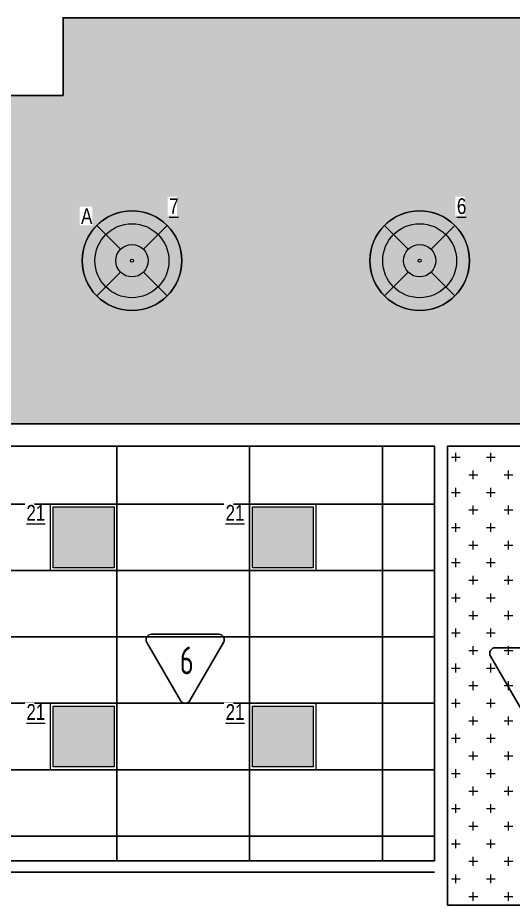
# Model space of a CAD drawing. Header units: millimetres. Extents: x -547274 to 397870, y -45599 to 141350.
# Drawn here: x -51371 to -46893, y 66846 to 74866 of the extents above; entities that cross this region are included whole.
import ezdxf

# ---------------------------------------------------------------- set-up
doc = ezdxf.new("R2010")
doc.units = ezdxf.units.MM
for name, color, linetype, lineweight in [('_ЭОМ_ОБЩ_Освещение_текст тип светильника', 172, 'Continuous', 50), ('_ЭОМ_светильник А', 1, 'Continuous', 35), ('_ЭОМ_светильник Р', 4, 'Continuous', 35), ('АР_Потолки_Штриховка', 252, 'Continuous', 0)]:
    doc.layers.add(name, color=color, linetype=linetype, lineweight=lineweight)
doc.layers.add('X-ref Light', color=250, linetype='Continuous')
doc.layers.add('Штриховка в сечении', color=7, linetype='Continuous')
doc.layers.add('АР_Потолок_Покраска', color=7, linetype='Continuous', lineweight=5, true_color=0x007399)
doc.layers.get('X-ref Light').off()
doc.styles.add('ISOCPEUR', font='isocpeur.ttf', dxfattribs={"height": 800})
doc.styles.add('ГОСТ', font='cad.shx', dxfattribs={"width": 0.8})

# ---------------------------------------------------------------- blocks, each defined once
blk = doc.blocks.new('A$C4757d704')
at = {"true_color": 0xf8f6b0, "transparency": 33554687}
h = blk.add_hatch(color=51, dxfattribs=at)
h.dxf.hatch_style = 1
h.paths.add_polyline_path([(213.9, 686.5), (131.9, 768.5, 0.198841), (0.2, 450.3, 0.198983), (132.1, 132.1), (213.9, 213.9, -0.198912), (116, 450.2, -0.198912)])
edge = h.paths.add_edge_path()
edge.add_arc((450.2, 450.2), 334.2, 135, 180)
edge.add_arc((450.2, 450.2), 334.2, 180, 225)
edge.add_line((213.9, 213.9), (346.9, 346.9))
edge.add_ellipse((450.2, 450.2), major_axis=(-146, 0), ratio=1, start_angle=315, end_angle=405, ccw=False)
edge.add_line((346.9, 553.4), (213.9, 686.5))
edge = h.paths.add_edge_path()
edge.add_line((213.9, 686.5), (346.9, 553.4))
edge.add_ellipse((450.2, 450.2), major_axis=(-146, 0), ratio=1, start_angle=225, end_angle=315, ccw=False)
edge.add_line((553.4, 553.4), (686.5, 686.5))
edge.add_arc((450.2, 450.2), 334.2, 45, 135)
h.paths.add_polyline_path([(131.9, 768.5), (213.9, 686.5, -0.414214), (686.5, 686.5), (768.5, 768.5, 0.414374)])
h.paths.add_polyline_path([(768.5, 768.5), (686.5, 686.5, -0.198912), (784.4, 450.2, -0.198912), (686.5, 213.9), (768.3, 132.1, 0.198983), (900.2, 450.3, 0.198841)])
edge = h.paths.add_edge_path()
edge.add_line((686.5, 686.5), (553.4, 553.4))
edge.add_ellipse((450.2, 450.2), major_axis=(-146, 0), ratio=1, start_angle=495, end_angle=585, ccw=False)
edge.add_line((553.4, 346.9), (686.5, 213.9))
edge.add_arc((450.2, 450.2), 334.2, 315, 360)
edge.add_arc((450.2, 450.2), 334.2, 0, 45)
edge = h.paths.add_edge_path()
edge.add_ellipse((450.2, 450.2), major_axis=(-146, 0), ratio=1, start_angle=405, end_angle=495, ccw=False)
edge.add_line((346.9, 346.9), (213.9, 213.9))
edge.add_arc((450.2, 450.2), 334.2, 225, 315)
edge.add_line((686.5, 213.9), (553.4, 346.9))
h.paths.add_polyline_path([(768.3, 132.1), (686.5, 213.9, -0.414214), (213.9, 213.9), (132.1, 132.1, 0.414054)])
edge = h.paths.add_edge_path()
edge.add_ellipse((450.2, 450.2), major_axis=(-146, 0), ratio=1, start_angle=495, end_angle=585)
edge.add_ellipse((450.2, 450.2), major_axis=(-146, 0), ratio=1, start_angle=225, end_angle=315)
edge.add_ellipse((450.2, 450.2), major_axis=(-146, 0), ratio=1, start_angle=315, end_angle=405)
edge.add_ellipse((450.2, 450.2), major_axis=(-146, 0), ratio=1, start_angle=405, end_angle=495)
edge = h.paths.add_edge_path(flags=0)
edge.add_ellipse((450.2, 450.2), major_axis=(-14.6, 0), ratio=1, start_angle=0, end_angle=360)
edge = h.paths.add_edge_path(flags=16)
edge.add_ellipse((450.2, 450.2), major_axis=(-14.6, 0), ratio=1, start_angle=0, end_angle=360)
at = {"layer": 'АР_Потолки_Штриховка', "color": 18, "ltscale": 100, "true_color": 0x000000}
for points in [[(131.9, 768.5), (346.9, 553.4)], [(768.5, 768.5), (553.4, 553.4)], [(346.9, 346.9), (131.9, 131.9)], [(553.4, 346.9), (768.5, 131.9)]]:
    blk.add_lwpolyline(points, dxfattribs=at)
for centre, radius in [((450.2, 450.3), 450), ((450.2, 450.2), 334.2)]:
    blk.add_circle(centre, radius, dxfattribs=at)
for major_axis in [(-146, 0), (-146, 0), (-14.6, 0)]:
    blk.add_ellipse((450.2, 450.2), major_axis=major_axis, ratio=1, start_param=3.926991, end_param=10.210176, dxfattribs=at)
blk = doc.blocks.new('светильник школа коридор')
at = {"color": 0, "linetype": 'ByBlock', "lineweight": -2}
for points in [[(-318.3, 318.3), (-103.2, 103.2)], [(318.3, 318.3), (103.2, 103.2)], [(-103.2, -103.2), (-318.3, -318.3)], [(103.2, -103.2), (318.3, -318.3)]]:
    blk.add_lwpolyline(points, dxfattribs=at)
blk.add_circle((0, 0), 334.2, dxfattribs=at)
for major_axis in [(-450.2, 0), (-146, 0), (-146, 0), (-14.6, 0)]:
    blk.add_ellipse((0, 0), major_axis=major_axis, ratio=1, start_param=3.926991, end_param=10.210176, dxfattribs=at)
blk = doc.blocks.new('RVE-SLIM-PRIME-595')
at = {"layer": 'Штриховка в сечении', "lineweight": 9, "ltscale": 1000, "true_color": 0xf8f6b0, "transparency": 33554636}
h = blk.add_hatch(color=51, dxfattribs=at)
h.dxf.hatch_style = 1
h.paths.add_polyline_path([(275, 275), (-275, 275), (-275, -275), (275, -275)])
at = {"color": 0, "linetype": 'ByBlock', "lineweight": -2, "ltscale": 40}
for points in [[(300, -300), (-300, -300), (-300, 300), (300, 300)], [(275, -275), (-275, -275), (-275, 275), (275, 275)]]:
    blk.add_lwpolyline(points, close=True, dxfattribs=at)

msp = doc.modelspace()

# ---------------------------------------------------------------- hatches: boundary and pattern name
at = {"layer": 'АР_Потолки_Штриховка', "ltscale": 100, "true_color": 0xf8f6b0}
h = msp.add_hatch(color=51, dxfattribs=at)
h.dxf.hatch_style = 1
h.paths.add_polyline_path([(-51050.7, 69895.7), (-50500.7, 69895.7), (-50500.7, 70445.7), (-51050.7, 70445.7)])
h = msp.add_hatch(color=51, dxfattribs=at)
h.dxf.hatch_style = 1
h.paths.add_polyline_path([(-49250.7, 69895.7), (-48700.7, 69895.7), (-48700.7, 70445.7), (-49250.7, 70445.7)])
h = msp.add_hatch(color=51, dxfattribs=at)
h.dxf.hatch_style = 1
h.paths.add_polyline_path([(-51050.7, 68095.7), (-50500.7, 68095.7), (-50500.7, 68645.7), (-51050.7, 68645.7)])
h = msp.add_hatch(color=51, dxfattribs=at)
h.dxf.hatch_style = 1
h.paths.add_polyline_path([(-49250.7, 68095.7), (-48700.7, 68095.7), (-48700.7, 68645.7), (-49250.7, 68645.7)])
at = {"layer": 'АР_Потолок_Покраска'}
h = msp.add_hatch(dxfattribs=at)
h.set_pattern_fill('CROSS', color=256, scale=25)
h.paths.add_polyline_path([(-55745.7, 74164.5), (-50960.7, 74164.5), (-50960.7, 74865.7), (-34180.7, 74865.7), (-34179, 74164.5), (-29329, 74164.5), (-29330.7, 71195.7), (-55745.7, 71195.7)])
h = msp.add_hatch(dxfattribs=at)
h.set_pattern_fill('CROSS', color=256, scale=25)
h.set_pattern_definition([(0, (-298436.24, 56765.23), (158.75, 158.75), [79.375, -238.125]), (90, (-298396.55, 56725.54), (-158.75, 158.75), [79.375, -238.125])])
h.paths.add_polyline_path([(-47485.7, 70993.8), (-37247.3, 70995.7), (-37247.4, 66845.7), (-47485.7, 66845.7)])

# ---------------------------------------------------------------- linework, layer by layer
for points in [[(-55745.7, 74164.5), (-50960.7, 74164.5), (-50960.7, 74865.7), (-34180.7, 74865.7), (-34179, 74164.5), (-29329, 74164.5), (-29330.7, 71195.7), (-55745.7, 71195.7)], [(-55745.7, 70995.7), (-47605.7, 70995.7), (-47605.7, 67245.7), (-55745.7, 67245.7)], [(-47485.7, 70993.8), (-37247.3, 70995.7), (-37247.4, 66845.7), (-47485.7, 66845.7)]]:
    msp.add_lwpolyline(points, close=True)
for points in [[(-55745.7, 70995.7), (-47605.7, 70995.7)], [(-50475.7, 67245.7), (-50475.7, 70995.7)], [(-49275.7, 67245.7), (-49275.7, 70995.7)], [(-48075.7, 67245.7), (-48075.7, 70995.7)], [(-55745.7, 70470.7), (-47605.7, 70470.7)], [(-55745.7, 69870.7), (-47605.7, 69870.7)], [(-55745.7, 69270.7), (-47605.7, 69270.7)], [(-55745.7, 68670.7), (-47605.7, 68670.7)], [(-55745.7, 68070.7), (-47605.7, 68070.7)], [(-55745.7, 67470.7), (-47605.7, 67470.7)], [(-55745.7, 67145.7), (-47605.7, 67145.7)]]:
    msp.add_lwpolyline(points)
for points in [[(-50160.7, 69294.8), (-49554.5, 69294.8, -0.577349), (-49511.2, 69219.8), (-49814.3, 68694.8, -0.577354), (-49900.9, 68694.8), (-50204, 69219.8, -0.577349), (-50160.7, 69294.8, -0.000002)], [(-47054.7, 69172.3), (-46448.5, 69172.3, -0.577349), (-46405.2, 69097.3), (-46708.3, 68572.3, -0.577354), (-46794.9, 68572.3), (-47098, 69097.3, -0.577349), (-47054.7, 69172.3, -0.000002)]]:
    msp.add_lwpolyline(points, format="xyb")
at = {"layer": 'АР_Потолки_Штриховка', "color": 18, "ltscale": 100, "true_color": 0x000000}
for points in [[(-50475.7, 69870.7), (-51075.7, 69870.7), (-51075.7, 70470.7), (-50475.7, 70470.7)], [(-50500.7, 69895.7), (-51050.7, 69895.7), (-51050.7, 70445.7), (-50500.7, 70445.7)], [(-48675.7, 69870.7), (-49275.7, 69870.7), (-49275.7, 70470.7), (-48675.7, 70470.7)], [(-48700.7, 69895.7), (-49250.7, 69895.7), (-49250.7, 70445.7), (-48700.7, 70445.7)], [(-50475.7, 68070.7), (-51075.7, 68070.7), (-51075.7, 68670.7), (-50475.7, 68670.7)], [(-48675.7, 68070.7), (-49275.7, 68070.7), (-49275.7, 68670.7), (-48675.7, 68670.7)], [(-50500.7, 68095.7), (-51050.7, 68095.7), (-51050.7, 68645.7), (-50500.7, 68645.7)], [(-48700.7, 68095.7), (-49250.7, 68095.7), (-49250.7, 68645.7), (-48700.7, 68645.7)]]:
    msp.add_lwpolyline(points, close=True, dxfattribs=at)
at = {"layer": 'АР_Потолки_Штриховка', "color": 18, "lineweight": 18, "ltscale": 100, "true_color": 0x000000}
for points in [[(-50475.7, 69870.7), (-51075.7, 69870.7), (-51075.7, 70470.7), (-50475.7, 70470.7)], [(-50500.7, 69895.7), (-51050.7, 69895.7), (-51050.7, 70445.7), (-50500.7, 70445.7)], [(-48675.7, 69870.7), (-49275.7, 69870.7), (-49275.7, 70470.7), (-48675.7, 70470.7)], [(-48700.7, 69895.7), (-49250.7, 69895.7), (-49250.7, 70445.7), (-48700.7, 70445.7)], [(-50475.7, 68070.7), (-51075.7, 68070.7), (-51075.7, 68670.7), (-50475.7, 68670.7)], [(-48675.7, 68070.7), (-49275.7, 68070.7), (-49275.7, 68670.7), (-48675.7, 68670.7)], [(-50500.7, 68095.7), (-51050.7, 68095.7), (-51050.7, 68645.7), (-50500.7, 68645.7)], [(-48700.7, 68095.7), (-49250.7, 68095.7), (-49250.7, 68645.7), (-48700.7, 68645.7)]]:
    msp.add_lwpolyline(points, close=True, dxfattribs=at)

# ---------------------------------------------------------------- block references
at = {"layer": '_ЭОМ_светильник Р', "color": 18, "lineweight": 18, "ltscale": 100, "true_color": 0x000000}
for name, p in [('светильник школа коридор', (-47738.7, 72670.1)), ('RVE-SLIM-PRIME-595', (-50775.7, 70170.7)), ('RVE-SLIM-PRIME-595', (-48975.7, 70170.7)), ('RVE-SLIM-PRIME-595', (-50775.7, 68370.7)), ('RVE-SLIM-PRIME-595', (-48975.7, 68370.7))]:
    msp.add_blockref(name, p, dxfattribs=at)
at = {"layer": 'X-ref Light', "linetype": 'ByBlock', "ltscale": 40}
for p in [(-50788.9, 72219.9), (-48188.9, 72219.9)]:
    msp.add_blockref('A$C4757d704', p, dxfattribs=at)
at = {"layer": 'X-ref Light', "color": 18, "linetype": 'ByBlock', "lineweight": 18, "ltscale": 40, "true_color": 0x000000}
for p in [(-50788.9, 72219.9), (-48188.9, 72219.9)]:
    msp.add_blockref('A$C4757d704', p, dxfattribs=at)

# ---------------------------------------------------------------- texts
at = {"insert": (-49907, 69182.8), "char_height": 250, "width": 294.334, "attachment_point": 1, "style": 'ISOCPEUR'}
msp.add_mtext('{\\W0.7;6}', dxfattribs=at)

# ---------------------------------------------------------------- next in the draw order: texts
at = {"layer": '_ЭОМ_ОБЩ_Освещение_текст тип светильника', "color": 18, "lineweight": 18, "ltscale": 40, "true_color": 0x000000, "char_height": 142.19, "width": 55.872, "attachment_point": 1, "style": 'ГОСТ', "bg_fill": 3, "box_fill_scale": 1.1, "bg_fill_color": 256, "bg_fill_transparency": 0}
for s, insert in [('{\\L6}', (-47402, 73234.3)), ('{\\L21}', (-51292.1, 70463.1)), ('{\\L21}', (-49492.1, 70463.1)), ('{\\L21}', (-51292.1, 68663.1)), ('{\\L21}', (-49492.1, 68663.1))]:
    msp.add_mtext(s, dxfattribs=dict(at, insert=insert))
at = {"layer": '_ЭОМ_светильник А', "color": 18, "lineweight": 18, "ltscale": 100, "true_color": 0x000000, "insert": (-50798.5, 73144.9, 0), "char_height": 142.2, "width": 86.044, "attachment_point": 1, "style": 'ГОСТ', "bg_fill": 3, "box_fill_scale": 1.1, "bg_fill_color": 256, "bg_fill_transparency": 0}
msp.add_mtext('А', dxfattribs=at)

# ---------------------------------------------------------------- next in the draw order: block references
at = {"layer": '_ЭОМ_светильник А', "color": 18, "lineweight": 18, "ltscale": 100, "true_color": 0x000000}
msp.add_blockref('светильник школа коридор', (-50338.7, 72670.1), dxfattribs=at)

# ---------------------------------------------------------------- next in the draw order: texts
at = {"layer": '_ЭОМ_ОБЩ_Освещение_текст тип светильника', "color": 18, "lineweight": 18, "ltscale": 40, "true_color": 0x000000, "insert": (-50002, 73234.3), "char_height": 142.19, "width": 55.872, "attachment_point": 1, "style": 'ГОСТ', "bg_fill": 3, "box_fill_scale": 1.1, "bg_fill_color": 256, "bg_fill_transparency": 0}
msp.add_mtext('{\\L7}', dxfattribs=at)

doc.saveas('drawing.dxf')
